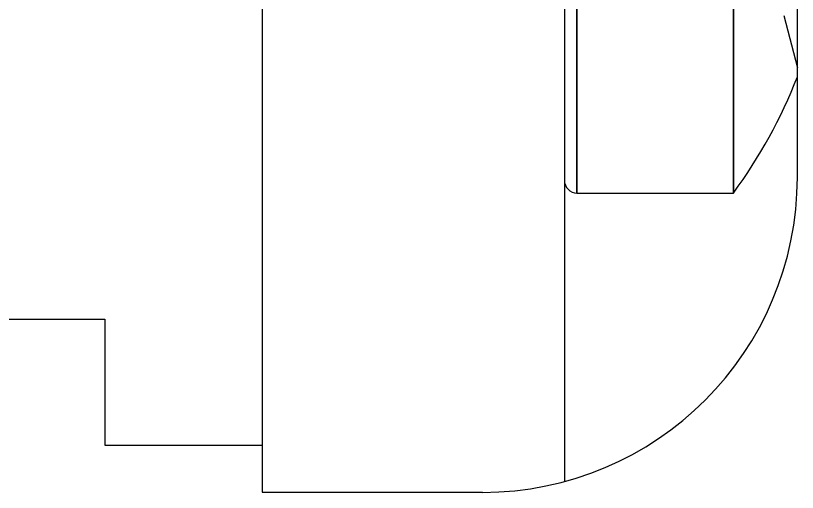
# Model space of a CAD drawing. Header units: millimetres. Extents: x 256 to 2599, y 626 to 1192.
# Drawn here: x 2130.177 to 2131.28, y 662.732 to 663.405 of the extents above; entities that cross this region are included whole.
import ezdxf

# ---------------------------------------------------------------- set-up
doc = ezdxf.new("R2010")
doc.units = ezdxf.units.MM
doc.layers.add('MAIN-1', color=7, linetype='Continuous')
doc.layers.add('MAIN-2', color=7, linetype='Continuous')

msp = doc.modelspace()

# ---------------------------------------------------------------- linework, layer by layer
at = {"layer": 'MAIN-1'}
for p, q in [((2131.2805, 663.1768), (2131.2805, 668.155)), ((2130.5248, 663.6213), (2130.5248, 662.7324)), ((2129.8137, 662.9768), (2130.3026, 662.9768)), ((2130.3026, 662.9768), (2130.3026, 662.799)), ((2130.3026, 662.799), (2130.5248, 662.799)), ((2130.5248, 662.7324), (2130.836, 662.7324))]:
    msp.add_line(p, q, dxfattribs=at)
msp.add_arc((2130.836, 663.1768), 0.4445, 270, 360, dxfattribs=at)
at = {"layer": 'MAIN-2'}
for p, q in [((2130.9515, 663.5769), (2130.9515, 662.7476)), ((2130.9693, 663.5769), (2130.9693, 663.1546)), ((2130.9693, 663.1546), (2130.9693, 663.5769)), ((2130.9693, 663.5769), (2130.9693, 663.1546)), ((2130.9693, 663.1546), (2130.9693, 663.5769)), ((2131.1902, 663.1546), (2131.1902, 663.5769)), ((2131.1902, 663.5769), (2131.1902, 663.1546)), ((2131.1902, 663.1546), (2131.1902, 663.5769)), ((2131.1902, 663.5769), (2131.1902, 663.1546)), ((2131.2615, 663.4048), (2131.2805, 663.3312)), ((2131.2615, 663.4048), (2131.2805, 663.3312)), ((2131.2805, 663.1768), (2131.2805, 663.1768)), ((2131.2805, 663.1768), (2131.2805, 663.1768)), ((2131.2805, 663.1768), (2131.2805, 663.1768)), ((2130.9693, 663.1546), (2131.1902, 663.1546)), ((2130.9693, 663.1546), (2131.1902, 663.1546)), ((2130.3026, 662.9768), (2130.3026, 662.9768)), ((2130.3026, 662.799), (2130.3026, 662.799)), ((2130.5248, 662.799), (2130.5248, 662.799)), ((2130.9515, 662.7476), (2130.9515, 662.7476)), ((2130.9515, 662.7476), (2130.9515, 662.7476)), ((2130.5248, 662.7324), (2130.5248, 662.7324)), ((2130.836, 662.7324), (2130.836, 662.7324))]:
    msp.add_line(p, q, dxfattribs=at)
for centre, radius, start, end in [((2130.6179, 663.5769), 0.7112, 323.5764, 338.6846), ((2130.9693, 663.1724), 0.0178, 180, 270), ((2130.9693, 663.1724), 0.0178, 180, 270)]:
    msp.add_arc(centre, radius, start, end, dxfattribs=at)

doc.saveas('drawing.dxf')
